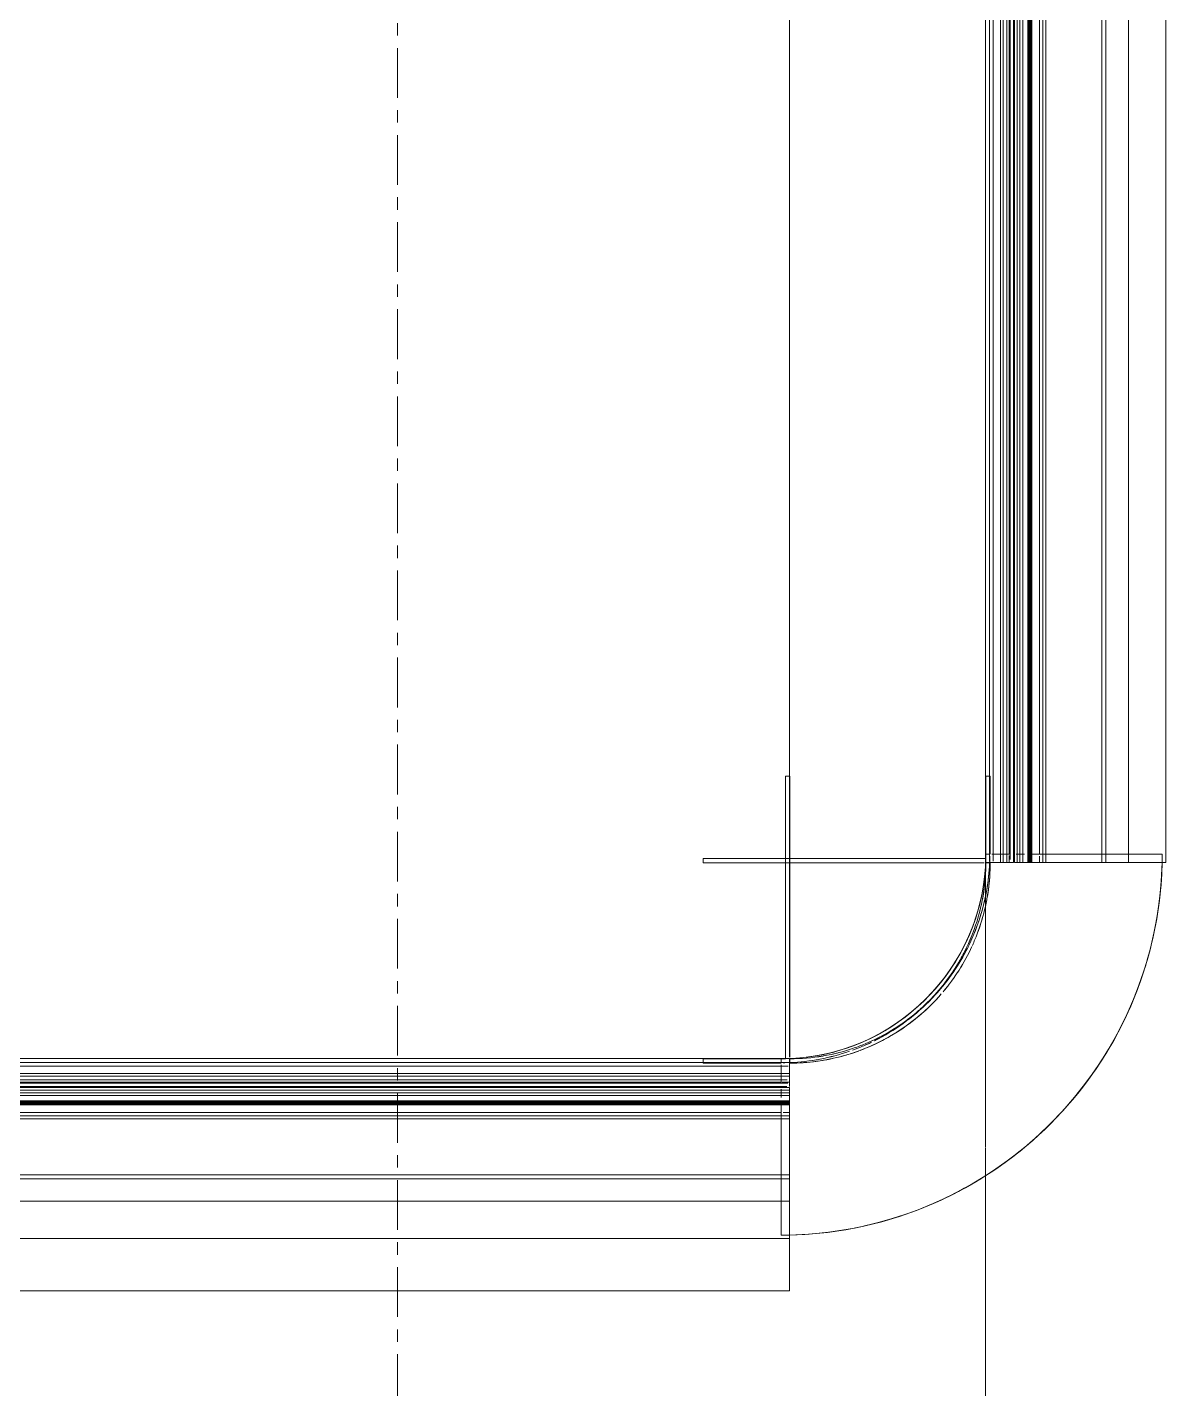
# Model space of a CAD drawing. Header units: millimetres. Extents: x -21807 to 26525, y -2564 to 60640.
# Drawn here: x -4593.1 to -4302.6, y 55861.9 to 56209.4 of the extents above; entities that cross this region are included whole.
import ezdxf

# ---------------------------------------------------------------- set-up
doc = ezdxf.new("R2010")
doc.units = ezdxf.units.MM
doc.linetypes.add('Grid Line', pattern=[22.225, 12.7, -3.175, 3.175, -3.175])
for name, color, linetype, lineweight in [('A-GENM', 7, 'Continuous', 5), ('A-WALL', 7, 'Continuous', 9), ('S-GRID', 7, 'Continuous', 9)]:
    doc.layers.add(name, color=color, linetype=linetype, lineweight=lineweight)

# ---------------------------------------------------------------- blocks, each defined once
blk = doc.blocks.new('AK-SGS-M3-A_rvt-1-MẶT BẰNG PHÂN VÙNG ÁP SUẤT')
at = {"layer": 'A-WALL', "color": 254, "lineweight": 13, "true_color": 0xe6e6e6}
for p, q in [((-4348.59, 55997.85), (-4348.59, 57319.84)), ((-4398.59, 55944.55), (-4398.59, 55941.59)), ((-4398.59, 55930.86), (-4398.59, 55924.54)), ((-4398.59, 55922.93), (-4398.59, 55902.33))]:
    blk.add_line(p, q, dxfattribs=at)
at = {"layer": 'A-WALL', "color": 7, "lineweight": 13, "true_color": 0xf2f2f2}
for p, q in [((-4348.59, 55997.85), (-4348.59, 57319.84)), ((-4398.59, 55915.55), (-4398.59, 55913.9)), ((-4398.59, 55911.9), (-4398.59, 55902.33))]:
    blk.add_line(p, q, dxfattribs=at)
at = {"layer": 'A-WALL', "color": 254, "lineweight": 13, "true_color": 0xcccccc}
for p, q in [((-4398.59, 57229), (-4398.59, 55946.57)), ((-4348.59, 55836.94), (-4348.59, 55917.15)), ((-4398.59, 55900.25), (-4398.59, 55886.94)), ((-4398.59, 55886.94), (-4833.59, 55886.94))]:
    blk.add_line(p, q, dxfattribs=at)
at = {"layer": 'A-WALL', "color": 254, "lineweight": 13, "true_color": 0xe0e0e0}
for p, q in [((-4398.59, 57229), (-4398.59, 56018.25)), ((-4348.59, 55836.94), (-4348.59, 55917.15)), ((-4398.59, 55900.25), (-4398.59, 55886.94)), ((-4398.59, 55886.94), (-4833.59, 55886.94))]:
    blk.add_line(p, q, dxfattribs=at)
at = {"layer": 'A-WALL', "color": 254, "lineweight": 13, "true_color": 0xe8e8e8}
for p, q in [((-4398.59, 56018.25), (-4398.59, 55997.25)), ((-4398.59, 55996.15), (-4398.59, 55946.57))]:
    blk.add_line(p, q, dxfattribs=at)
at = {"layer": 'A-WALL', "color": 7, "lineweight": 13, "true_color": 0xececec}
for p, q in [((-4348.59, 55996.25), (-4348.59, 55997.85)), ((-4398.59, 55938.16), (-4398.59, 55935.99)), ((-4398.59, 55932.62), (-4398.59, 55930.86))]:
    blk.add_line(p, q, dxfattribs=at)
at = {"layer": 'A-WALL', "color": 254, "lineweight": 13, "true_color": 0xdcdcdc}
for p, q in [((-4348.59, 55923.5), (-4348.59, 55996.25)), ((-4348.59, 55917.15), (-4348.59, 55923.36))]:
    blk.add_line(p, q, dxfattribs=at)
at = {"layer": 'A-WALL', "color": 7, "lineweight": 13, "true_color": 0xf0f0f0}
for p, q in [((-4348.59, 55993.6), (-4348.59, 55995.45)), ((-4348.59, 55990.72), (-4348.59, 55992.82))]:
    blk.add_line(p, q, dxfattribs=at)
at = {"layer": 'A-WALL', "color": 7, "lineweight": 13, "true_color": 0xededed}
for p, q in [((-4348.59, 55985.91), (-4348.59, 55990.12)), ((-4348.59, 55983.33), (-4348.59, 55984.95)), ((-4348.59, 55980.43), (-4348.59, 55982.29)), ((-4348.59, 55977.16), (-4348.59, 55980.25)), ((-4348.59, 55967.03), (-4348.59, 55976.95)), ((-4348.59, 55963.25), (-4348.59, 55965.81)), ((-4348.59, 55952.06), (-4348.59, 55963.04)), ((-4348.59, 55935.5), (-4348.59, 55950.88)), ((-4348.59, 55923.5), (-4348.59, 55934.8)), ((-4348.59, 55919.07), (-4348.59, 55923.36)), ((-4348.59, 55917.15), (-4348.59, 55918.99))]:
    blk.add_line(p, q, dxfattribs=at)
at = {"layer": 'A-WALL', "color": 7, "lineweight": 13, "true_color": 0xf6f6f6}
for p, q in [((-4398.59, 55930.86), (-4398.59, 55924.54)), ((-4398.59, 55922.5), (-4398.59, 55916.55))]:
    blk.add_line(p, q, dxfattribs=at)
blk = doc.blocks.new('AK_BoGocTrong - Thanh nhôm C có chân-1906073-MẶT BẰNG PHÂN VÙNG ÁP SUẤT')
at = {"layer": 'A-GENM', "color": 254, "true_color": 0xdcdcdc}
blk.add_line((0, -1325.19), (0, 0), dxfattribs=at)
at = {"layer": 'A-GENM', "color": 7, "true_color": 0xf0f0f0}
for p, q in [((9.54, 0), (2.08, 0)), ((11.71, 0), (9.54, 0)), ((16.21, 0), (13.7, 0)), ((22.64, 0), (16.38, 0)), ((28.31, 0), (24.41, 0)), ((30.79, 0), (28.31, 0)), ((43.62, 0), (41.34, 0)), ((34.5, -2.1), (34.5, -1323.09)), ((45, -2.1), (45, -0.26)), ((45, -2.1), (45, -22)), ((45, -2.1), (45, -22)), ((46, -1.6), (46, -1323.59)), ((46, -1.6), (46, -1323.59))]:
    blk.add_line(p, q, dxfattribs=at)
at = {"layer": 'A-GENM', "color": 7, "true_color": 0xececec}
for p, q in [((2.1, 0), (11.65, 0)), ((13.69, 0), (22.5, 0)), ((24.39, 0), (30.72, 0)), ((36.04, 0), (38.06, 0)), ((9.54, -2.1), (9.54, -1323.09)), ((30.61, -2.1), (30.61, -1323.09)), ((31.35, -2.1), (31.35, -1323.09)), ((35.15, -2.1), (35.15, -1323.09)), ((38.61, -1323.09), (38.61, -2.1)), ((45, -22), (45, -2.1)), ((45, -22), (45, -1303.19)), ((45, -22), (45, -1303.19))]:
    blk.add_line(p, q, dxfattribs=at)
at = {"layer": 'A-GENM', "color": 7, "true_color": 0xf2f2f2}
for p, q in [((9.54, 0), (9.54, -2.1)), ((30.61, 0), (30.98, 0)), ((30.61, 0), (30.61, -2.1)), ((30.98, 0), (31.35, 0)), ((31.35, 0), (31.35, -2.1)), ((34.83, 0), (35.15, 0)), ((35.15, 0), (35.15, -2.1)), ((35.74, 0), (37.91, 0)), ((38.14, 0), (35.74, 0)), ((38.61, -2.1), (38.61, 0)), ((45, 0), (46, 0)), ((34.17, -1323.09), (34.17, -2.1)), ((37.91, -2.1), (37.91, -1127.86)), ((45, -0.26), (45, -2.1)), ((45, -0.26), (45, -2.1))]:
    blk.add_line(p, q, dxfattribs=at)
at = {"layer": 'A-GENM', "color": 7, "true_color": 0xf4f4f4}
for p, q in [((34.85, 0), (34.17, 0)), ((34.17, -2.1), (34.17, 0)), ((34.85, 0), (34.85, -2.1)), ((37.91, 0), (37.91, -2.1)), ((46, 0), (44.82, 0))]:
    blk.add_line(p, q, dxfattribs=at)
at = {"layer": 'A-GENM', "color": 7, "true_color": 0xf3f3f3}
for p, q in [((34.5, 0), (34.83, 0)), ((34.5, 0), (34.5, -2.1)), ((37.91, 0), (35.74, 0)), ((38.61, 0), (37.91, 0)), ((45, 0), (46, 0)), ((46, 0), (45, 0)), ((34.85, -2.1), (34.85, -1323.09))]:
    blk.add_line(p, q, dxfattribs=at)
at = {"layer": 'A-GENM', "color": 254, "true_color": 0xe6e6e6}
for p, q in [((41.7, 0), (43.47, 0)), ((45, -1303.19), (45, -22))]:
    blk.add_line(p, q, dxfattribs=at)
at = {"layer": 'A-GENM', "color": 7, "true_color": 0xededed}
blk.add_line((46, -1.6), (46, -1323.59), dxfattribs=at)
blk = doc.blocks.new('AK_BoGocTrongTran - Thanh nhôm C có chân-1906076-MẶT BẰNG PHÂN VÙNG ÁP SUẤT')
at = {"layer": 'A-GENM', "color": 254, "true_color": 0xcccccc}
for p, q in [((0, 0), (9.54, 0)), ((0, 0), (0, -1325.19)), ((30.6, 0), (9.54, 0)), ((9.54, -1325.19), (9.54, 0)), ((30.61, 0), (34.17, 0)), ((30.61, -1325.19), (30.61, 0)), ((34.17, 0), (34.85, 0)), ((34.17, 0), (34.17, -1325.19)), ((34.85, 0), (37.91, 0)), ((34.85, -1325.19), (34.85, 0)), ((37.91, 0), (38.61, 0)), ((37.91, -1325.19), (37.91, 0)), ((38.61, 0), (38.61, -1325.19)), ((44.55, 0), (38.86, 0)), ((46, -1325.19), (46, 0)), ((46, -1325.19), (46, 0)), ((46, -1325.19), (46, 0))]:
    blk.add_line(p, q, dxfattribs=at)
at = {"layer": 'A-GENM', "color": 254, "true_color": 0xdcdcdc}
for p, q in [((0, 0), (29.85, 0)), ((30.61, 0), (31.35, 0)), ((34.31, 0), (30.79, 0)), ((34.17, 0), (31.35, 0)), ((31.35, -1325.19), (31.35, 0)), ((34.5, -1325.19), (34.5, 0)), ((34.83, 0), (35.15, 0)), ((37.91, 0), (35.15, 0)), ((35.15, -1325.19), (35.15, 0)), ((38.14, 0), (35.74, 0)), ((46, 0), (44.82, 0)), ((45, -1323.09), (45, -2.1)), ((45, -1323.09), (45, -2.1))]:
    blk.add_line(p, q, dxfattribs=at)
at = {"layer": 'A-GENM', "color": 254, "true_color": 0xe6e6e6}
for p, q in [((34.5, 0), (34.83, 0)), ((41.7, 0), (43.47, 0)), ((46, 0), (45, 0)), ((45, 0), (46, 0)), ((45, -2.1), (45, -0.26)), ((45, -2.1), (45, -0.26)), ((45, -2.1), (45, -1323.09)), ((46, -1323.72), (46, -1.46))]:
    blk.add_line(p, q, dxfattribs=at)
at = {"layer": 'A-GENM', "color": 7, "true_color": 0xececec}
for p, q in [((36.04, 0), (38.06, 0)), ((46, 0), (45, 0)), ((46, -1.46), (46, 0)), ((45, -0.26), (45, -2.1))]:
    blk.add_line(p, q, dxfattribs=at)
blk = doc.blocks.new('AK_ThanhNoiGocVuong - Thanh nhôm trục góc ngoài-V72-MẶT BẰNG PHÂN VÙNG ÁP SUẤT')
at = {"layer": 'A-GENM', "color": 254, "true_color": 0xcccccc}
for p, q in [((-1.1, 22.1), (-1.1, -49.78)), ((0, 22.1), (-1.1, 22.1)), ((0, -49.56), (0, 22.1)), ((49.78, 1.1), (-22.1, 1.1)), ((-22.1, 1.1), (-22.1, 0)), ((-22.1, 0), (49.56, 0))]:
    blk.add_line(p, q, dxfattribs=at)
at = {"layer": 'A-GENM', "color": 254, "true_color": 0xeaeaea}
for p, q in [((-1.1, 1.1), (-1.1, 22.1)), ((-1.1, 22.1), (0, 22.1)), ((-22.1, 0), (-22.1, 1.1)), ((-22.1, 1.1), (-2.22, 1.1)), ((-2.22, 0), (-22.1, 0)), ((-1.1, -49.78), (-1.1, 0))]:
    blk.add_line(p, q, dxfattribs=at)
at = {"layer": 'A-GENM', "color": 7, "true_color": 0xf1f1f1}
for p, q in [((0, 22.1), (0, 1.1)), ((0, 1.1), (49.78, 1.1)), ((49.56, 0), (0, 0)), ((0, 0), (0, -49.56))]:
    blk.add_line(p, q, dxfattribs=at)
at = {"layer": 'A-GENM', "color": 254, "true_color": 0xe6e6e6}
for p, q in [((51.1, 22.1), (50, 22.1)), ((50, 22.1), (50, 2.2)), ((51.1, 2.2), (51.1, 22.1)), ((-2.22, -50), (-22.1, -50)), ((-22.1, -50), (-22.1, -51.1)), ((-22.1, -51.1), (-2.22, -51.1))]:
    blk.add_line(p, q, dxfattribs=at)
at = {"layer": 'A-GENM', "color": 7, "true_color": 0xf7f7f7}
for p, q in [((50, 2.2), (50, 22.1)), ((50, 22.1), (51.1, 22.1)), ((50, 0), (51.1, 0)), ((-22.1, -51.1), (-22.1, -50)), ((-22.1, -50), (-2.22, -50))]:
    blk.add_line(p, q, dxfattribs=at)
at = {"layer": 'A-GENM', "color": 7, "true_color": 0xf9f9f9}
for p, q in [((51.1, 22.1), (51.1, 2.2)), ((-2.22, -51.1), (-22.1, -51.1))]:
    blk.add_line(p, q, dxfattribs=at)
at = {"layer": 'A-GENM', "color": 254, "true_color": 0xdcdcdc}
for p, q in [((51.1, 0), (50, 0)), ((0, -50), (0, -51.1))]:
    blk.add_line(p, q, dxfattribs=at)
at = {"layer": 'A-GENM', "color": 7, "true_color": 0xececec}
blk.add_line((-1.1, -50), (-2.22, -50), dxfattribs=at)
at = {"layer": 'A-GENM', "color": 7, "true_color": 0xf8f8f8}
for p, q in [((-2.22, -50), (-1.1, -50)), ((0, -51.1), (0, -50))]:
    blk.add_line(p, q, dxfattribs=at)
at = {"layer": 'A-GENM', "color": 254, "true_color": 0xdcdcdc}
for radius, start, end in [(50, 348.4507, 0), (50, 337.5, 347.9641), (51.1, 337.5, 344.5167), (50, 312.6965, 337.2732), (51.1, 319.8885, 335.3566), (51.1, 285.5016, 318.2996), (50, 295.0724, 311.1982), (50, 270, 289.4958)]:
    blk.add_arc((0, 0), radius, start, end, dxfattribs=at)
at = {"layer": 'A-GENM', "color": 254, "true_color": 0xe6e6e6}
for start, end in [(344.5167, 0), (270, 285.5016)]:
    blk.add_arc((0, 0), 51.1, start, end, dxfattribs=at)
at = {"layer": 'A-GENM', "color": 7, "true_color": 0xf0f0f0}
blk.add_arc((0, 0), 51.1, 349.6622, 0, dxfattribs=at)
at = {"layer": 'A-GENM', "color": 7, "true_color": 0xf6f6f6}
for radius, start, end in [(50, 350.3081, 359.1196), (50, 345.2897, 350.2919), (51.1, 335.6757, 337.5), (50, 330, 334.0542), (50, 325.6797, 328.617), (50, 317.6008, 325.1927), (50, 310.078, 312.5944), (50, 297.9653, 304.7793), (50, 305.6903, 308.3638), (50, 279.7081, 284.5061), (51.1, 292.8161, 294.7933), (50, 270, 279.6919)]:
    blk.add_arc((0, 0), radius, start, end, dxfattribs=at)
at = {"layer": 'A-GENM', "color": 7, "true_color": 0xf4f4f4}
for radius, start, end in [(51.1, 345.0845, 348.3914), (51.1, 339.9713, 344.4638), (50, 335.0287, 338.2517), (51.1, 324.0319, 329.8124), (51.1, 320.6167, 323.4281), (51.1, 302.3979, 319.103), (51.1, 294.9713, 300), (51.1, 290.5828, 292.5), (51.1, 270.0243, 284.9425), (51.1, 285, 286.7359)]:
    blk.add_arc((0, 0), radius, start, end, dxfattribs=at)
at = {"layer": 'A-GENM', "color": 7, "true_color": 0xf1f1f1}
for radius, start, end in [(51.1, 287.7119, 290.0287), (50, 291.1317, 294.9713)]:
    blk.add_arc((0, 0), radius, start, end, dxfattribs=at)
at = {"layer": 'A-GENM', "color": 254, "true_color": 0xcccccc}
blk.add_arc((0, 0), 50, 289.4958, 291.3819, dxfattribs=at)
blk = doc.blocks.new('AK_BoGocTrongTran - Thanh nhôm C có chân-V73-MẶT BẰNG PHÂN VÙNG ÁP SUẤT')
at = {"layer": 'A-GENM', "color": 254, "true_color": 0xcccccc}
for p, q in [((0, 0), (9.54, 0)), ((0, 0), (0, -460)), ((9.54, -460), (9.54, 0)), ((30.61, -460), (30.61, -46.1)), ((34.17, -46.1), (34.17, -460)), ((34.85, -460), (34.85, -46.1)), ((37.91, -460), (37.91, -46.1)), ((38.61, -46.1), (38.61, -460)), ((46, -460), (46, -46.1)), ((46, -460), (46, -46.1)), ((46, -460), (46, -46.1)), ((9.54, -460), (0, -460)), ((9.54, -460), (30.6, -460)), ((34.17, -460), (30.61, -460)), ((34.85, -460), (34.17, -460)), ((37.91, -460), (34.85, -460)), ((38.61, -460), (37.91, -460)), ((38.86, -460), (44.79, -460))]:
    blk.add_line(p, q, dxfattribs=at)
at = {"layer": 'A-GENM', "color": 254, "true_color": 0xe6e6e6}
for p, q in [((0, 0), (11.65, 0)), ((11.65, 0), (22.5, 0)), ((22.5, 0), (29.85, 0)), ((30.61, 0), (30.98, 0)), ((34.31, 0), (30.79, 0)), ((30.98, 0), (31.35, 0)), ((34.17, 0), (31.35, 0)), ((31.35, -46.1), (31.35, 0)), ((34.5, -46.1), (34.5, 0)), ((34.83, 0), (35.15, 0)), ((37.91, 0), (35.15, 0)), ((35.15, -46.1), (35.15, 0)), ((38.14, 0), (35.74, 0)), ((38.97, 0), (43.47, 0)), ((43.47, 0), (44.98, 0)), ((46, 0), (45, 0)), ((45, -46.1), (45, 0)), ((45, 0), (46, 0)), ((45, -46.1), (45, 0)), ((45, -46.1), (45, -457.88)), ((46, -457.88), (46, -46.1)), ((45, -459.74), (45, -457.9)), ((45, -459.74), (45, -457.9)), ((34.83, -460), (34.5, -460)), ((43.47, -460), (41.7, -460)), ((45, -460), (46, -460)), ((46, -460), (45, -460))]:
    blk.add_line(p, q, dxfattribs=at)
at = {"layer": 'A-GENM', "color": 254, "true_color": 0xdcdcdc}
for p, q in [((19.42, 0), (9.54, 0)), ((30.6, 0), (19.42, 0)), ((30.61, 0), (34.17, 0)), ((30.61, -46.1), (30.61, 0)), ((34.17, 0), (34.85, 0)), ((34.17, 0), (34.17, -46.1)), ((34.85, 0), (37.91, 0)), ((34.85, -46.1), (34.85, 0)), ((37.91, 0), (38.61, 0)), ((37.91, -46.1), (37.91, 0)), ((38.61, 0), (38.61, -46.1)), ((41.34, 0), (38.86, 0)), ((44.82, 0), (41.34, 0)), ((46, 0), (44.82, 0)), ((46, -46.1), (46, 0)), ((46, -46.1), (46, 0)), ((46, -46.1), (46, 0)), ((31.35, -460), (31.35, -46.1)), ((34.5, -460), (34.5, -46.1)), ((35.15, -460), (35.15, -46.1)), ((45, -457.88), (45, -46.1)), ((45, -457.88), (45, -46.1)), ((22.5, -460), (0, -460)), ((29.85, -460), (22.5, -460)), ((31.35, -460), (30.61, -460)), ((30.79, -460), (34.31, -460)), ((31.35, -460), (34.17, -460)), ((35.15, -460), (34.83, -460)), ((35.15, -460), (37.91, -460)), ((35.74, -460), (38.14, -460)), ((44.82, -460), (46, -460))]:
    blk.add_line(p, q, dxfattribs=at)
at = {"layer": 'A-GENM', "color": 7, "true_color": 0xececec}
for p, q in [((31.82, 0), (34.43, 0)), ((34.5, 0), (34.83, 0)), ((36.04, 0), (38.06, 0)), ((46, 0), (45, 0)), ((45, 0), (45, -46.1)), ((46, -46.1), (46, 0)), ((45, -457.9), (45, -459.74)), ((46, -460), (46, -458.4)), ((38.06, -460), (36.04, -460)), ((45, -460), (46, -460))]:
    blk.add_line(p, q, dxfattribs=at)
blk = doc.blocks.new('AK_BoGocTrong - Thanh nhôm C có chân-V74-MẶT BẰNG PHÂN VÙNG ÁP SUẤT')
at = {"layer": 'A-GENM', "color": 7, "true_color": 0xf0f0f0}
for p, q in [((0, 0), (30.72, 0)), ((38.97, 0), (44.98, 0)), ((45, 0), (46, 0)), ((45, -25), (45, 0)), ((46, 0), (46, -25)), ((0, -5.55), (0, -2.26)), ((0, -10.89), (0, -5.6)), ((0, -18.02), (0, -10.98)), ((0, -24.5), (0, -18.11)), ((45, -25), (45, -34.41)), ((45, -25), (45, -34.41)), ((46, -25), (46, -36.56)), ((46, -25), (46, -36.56)), ((45, -42.37), (45, -34.41)), ((46, -36.56), (46, -46.1)), ((45, -42.37), (45, -46.1)), ((45, -42.37), (45, -46.1)), ((34.5, -46.1), (34.5, -457.88)), ((45, -438), (45, -457.88)), ((45, -438), (45, -457.88)), ((45, -459.74), (45, -457.9)), ((11.65, -460), (2.1, -460)), ((22.27, -460), (13.73, -460)), ((23.32, -460), (22.5, -460)), ((30.72, -460), (24.43, -460))]:
    blk.add_line(p, q, dxfattribs=at)
at = {"layer": 'A-GENM', "color": 7, "true_color": 0xf2f2f2}
for p, q in [((9.54, 0), (0, 0)), ((16.21, 0), (9.54, 0)), ((22.64, 0), (16.38, 0)), ((30.79, 0), (23.41, 0)), ((31.82, 0), (34.43, 0)), ((36.04, 0), (38.06, 0)), ((44.82, 0), (39.22, 0)), ((45, 0), (46, 0)), ((45, 0), (45, -25)), ((46, 0), (45, 0)), ((45, 0), (45, -25)), ((46, 0), (46, -25)), ((46, 0), (46, -25)), ((9.54, -25), (9.54, -39.33)), ((30.61, -27.58), (30.61, -36.5)), ((31.35, -26.98), (31.35, -46.1)), ((35.15, -25), (35.15, -45.8)), ((38.61, -46.1), (38.61, -25)), ((45, -34.41), (45, -42.37)), ((45, -34.41), (45, -42.37)), ((30.61, -37.22), (30.61, -46.1)), ((46, -36.56), (46, -46.1)), ((46, -36.56), (46, -46.1)), ((9.54, -39.82), (9.54, -42.74)), ((9.54, -43.02), (9.54, -44.86)), ((34.17, -457.88), (34.17, -46.1)), ((37.91, -46.1), (37.91, -457.88)), ((9.54, -457.9), (9.54, -460)), ((30.61, -457.9), (30.61, -460)), ((31.35, -457.9), (31.35, -460)), ((35.15, -457.9), (35.15, -460)), ((38.61, -460), (38.61, -457.9)), ((45, -457.9), (45, -459.74)), ((45, -457.9), (45, -459.74)), ((2.08, -460), (9.54, -460)), ((9.54, -460), (11.71, -460)), ((13.74, -460), (16.21, -460)), ((16.38, -460), (22.38, -460)), ((24.45, -460), (30.79, -460)), ((38.06, -460), (36.04, -460)), ((41.34, -460), (43.63, -460))]:
    blk.add_line(p, q, dxfattribs=at)
at = {"layer": 'A-GENM', "color": 7, "true_color": 0xf3f3f3}
for p, q in [((9.54, 0), (9.54, -2.07)), ((30.61, 0), (31.35, 0)), ((31.82, 0), (34.17, 0)), ((34.31, 0), (32.03, 0)), ((34.83, 0), (35.15, 0)), ((35.74, 0), (37.91, 0)), ((38.14, 0), (35.74, 0)), ((9.54, -3.39), (9.54, -4.72)), ((30.61, -1.18), (30.61, -12.64)), ((31.35, -1.12), (31.35, -13.21)), ((35.15, -0.83), (35.15, -16.16)), ((38.61, -20.7), (38.61, -0.56)), ((9.54, -5.09), (9.54, -14.56)), ((9.54, -15.61), (9.54, -23.67)), ((30.61, -14.24), (30.61, -23.36)), ((31.35, -14.98), (31.35, -23.34)), ((35.15, -20.8), (35.15, -25)), ((30.61, -23.45), (30.61, -25)), ((38.61, -25), (38.61, -23.35)), ((34.5, -25), (34.5, -26.94)), ((34.5, -28.03), (34.5, -44.3)), ((34.85, -46.1), (34.85, -457.88)), ((34.5, -457.9), (34.5, -460)), ((30.98, -460), (30.61, -460)), ((31.35, -460), (30.98, -460)), ((35.15, -460), (34.83, -460)), ((37.91, -460), (35.74, -460)), ((35.74, -460), (38.14, -460)), ((46, -460), (45, -460))]:
    blk.add_line(p, q, dxfattribs=at)
at = {"layer": 'A-GENM', "color": 7, "true_color": 0xf4f4f4}
for p, q in [((34.17, 0), (31.82, 0)), ((34.85, 0), (34.17, 0)), ((34.5, 0), (34.83, 0)), ((37.91, 0), (35.74, 0)), ((38.61, 0), (37.91, 0)), ((46, 0), (44.82, 0)), ((34.17, -15.4), (34.17, -0.9)), ((34.5, -0.88), (34.5, -15.65)), ((34.85, -0.85), (34.85, -15.93)), ((37.91, -0.62), (37.91, -19.18)), ((34.17, -17.47), (34.17, -15.4)), ((34.5, -15.65), (34.5, -17.9)), ((34.85, -15.93), (34.85, -18.36)), ((35.15, -16.16), (35.15, -18.75)), ((34.17, -25), (34.17, -19.41)), ((34.5, -19.77), (34.5, -25)), ((34.85, -20.1), (34.85, -25)), ((37.91, -19.18), (37.91, -21.54)), ((38.61, -22.24), (38.61, -20.7)), ((37.91, -23.09), (37.91, -25)), ((34.17, -26.94), (34.17, -25)), ((34.17, -46.1), (34.17, -27.74)), ((34.85, -25), (34.85, -45.66)), ((37.91, -25), (37.91, -26.94)), ((37.91, -27.35), (37.91, -46.1)), ((34.17, -460), (34.17, -457.9)), ((34.85, -457.9), (34.85, -460)), ((37.91, -457.9), (37.91, -460)), ((34.17, -460), (34.85, -460)), ((34.83, -460), (34.5, -460)), ((35.74, -460), (37.91, -460)), ((37.91, -460), (38.61, -460)), ((44.82, -460), (46, -460)), ((46, -460), (45, -460)), ((45, -460), (46, -460))]:
    blk.add_line(p, q, dxfattribs=at)
at = {"layer": 'A-GENM', "color": 7, "true_color": 0xececec}
for p, q in [((0, -26.54), (0, -25)), ((0, -45.8), (0, -26.94)), ((45, -34.41), (45, -25)), ((46, -25), (46, -36.56)), ((45, -46.1), (45, -42.37)), ((9.54, -46.1), (9.54, -457.9)), ((30.61, -46.1), (30.61, -457.88)), ((31.35, -46.1), (31.35, -457.88)), ((35.15, -46.1), (35.15, -457.88)), ((38.61, -457.88), (38.61, -46.1)), ((45, -46.1), (45, -438)), ((45, -46.1), (45, -438)), ((46, -46.1), (46, -457.88)), ((46, -46.1), (46, -457.88)), ((45, -457.88), (45, -438))]:
    blk.add_line(p, q, dxfattribs=at)
at = {"layer": 'A-GENM', "color": 254, "true_color": 0xdcdcdc}
blk.add_line((0, -460), (0, -46.1), dxfattribs=at)
at = {"layer": 'A-GENM', "color": 254, "true_color": 0xe6e6e6}
for p, q in [((45, -438), (45, -46.1)), ((46, -46.1), (46, -457.88))]:
    blk.add_line(p, q, dxfattribs=at)
at = {"layer": 'A-GENM', "color": 7, "true_color": 0xededed}
blk.add_line((43.47, -460), (41.7, -460), dxfattribs=at)
blk = doc.blocks.new('AK_NepV - AK_NepV-1906075-MẶT BẰNG PHÂN VÙNG ÁP SUẤT')
at = {"layer": 'A-GENM', "color": 7, "true_color": 0xf0f0f0}
for p, q in [((-29.7, 1325.19), (-28.7, 1325.19)), ((-29.7, 1325.19), (-29.7, 1323.09)), ((-28.7, 1325.19), (-22.5, 1325.19)), ((-28.7, 1325.19), (-28.7, 1323.09)), ((-20.75, 1325.19), (-14.39, 1325.19)), ((-6.15, 1325.19), (-5.29, 1325.19)), ((-6.15, 1325.16), (-6.15, 1323.09)), ((-5.29, 1325.19), (-4.47, 1325.19)), ((-5.29, 1324.41), (-5.29, 1323.09)), ((-4.47, 1325.19), (-4.47, 1323.09)), ((-2.83, 1325.19), (-2.83, 1323.09)), ((-1, 1324.85), (-1, 1323.09)), ((-7.78, 1323.09), (-7.78, 2.1)), ((-5.04, 1323.09), (-5.04, 2.1)), ((-3.54, 1323.09), (-3.54, 2.1)), ((-1, 1323.09), (-1, 2.1))]:
    blk.add_line(p, q, dxfattribs=at)
at = {"layer": 'A-GENM', "color": 7, "true_color": 0xf4f4f4}
for p, q in [((-22.5, 1325.19), (-28.7, 1325.19)), ((-14.39, 1325.19), (-20.75, 1325.19)), ((-13.62, 1325.19), (-13.62, 1323.09)), ((-10.39, 1325.19), (-10.39, 1323.09)), ((-4.47, 1325.19), (-5.04, 1325.19)), ((-5.04, 1325.19), (-5.04, 1323.39)), ((-3.54, 1325.19), (-3.54, 1323.09)), ((-1, 1324.85), (-1, 1323.09)), ((0, 1324.93), (0, 1323.59))]:
    blk.add_line(p, q, dxfattribs=at)
at = {"layer": 'A-GENM', "color": 7, "true_color": 0xf6f6f6}
for p, q in [((-12.8, 1325.19), (-13.62, 1325.19)), ((-12.8, 1325.19), (-12.8, 1323.58)), ((-10.69, 1325.19), (-10.69, 1323.09)), ((-10.31, 1325.19), (-10.31, 1323.09)), ((-9.9, 1325.19), (-9.9, 1323.09)), ((-8.49, 1325.19), (-8.49, 1323.09)), ((-12.8, 1323.09), (-12.8, 2.1)), ((-10.69, 1323.09), (-10.69, 2.1)), ((-10.31, 1323.09), (-10.31, 2.1)), ((-9.9, 1323.09), (-9.9, 2.1)), ((-8.49, 1323.09), (-8.49, 2.1))]:
    blk.add_line(p, q, dxfattribs=at)
at = {"layer": 'A-GENM', "color": 7, "true_color": 0xf3f3f3}
for p, q in [((-9.26, 1325.19), (-7.78, 1325.19)), ((-7.78, 1325.19), (-7.78, 1323.09)), ((-10.39, 1323.09), (-10.39, 202.78)), ((0, 1323.09), (0, 1303.19))]:
    blk.add_line(p, q, dxfattribs=at)
at = {"layer": 'A-GENM', "color": 7, "true_color": 0xf2f2f2}
for p, q in [((-1, 1325.19), (0, 1325.19)), ((-13.62, 1323.09), (-13.62, 2.1)), ((0, 1303.19), (0, 22))]:
    blk.add_line(p, q, dxfattribs=at)
at = {"layer": 'A-GENM', "color": 7, "true_color": 0xf7f7f7}
for p, q in [((0, 1323.59), (0, 1324.93)), ((0, 1303.19), (0, 1323.09)), ((0, 22), (0, 1303.19))]:
    blk.add_line(p, q, dxfattribs=at)
at = {"layer": 'A-GENM', "color": 254, "true_color": 0xe6e6e6}
for p, q in [((-29.7, 1323.09), (-29.7, 2.1)), ((-28.7, 1323.09), (-28.7, 2.1)), ((-6.15, 1323.09), (-6.15, 2.1)), ((-5.29, 1323.09), (-5.29, 2.1)), ((-4.47, 1323.09), (-4.47, 192.13)), ((-2.83, 1323.09), (-2.83, 2.1)), ((-1, 1323.09), (-1, 2.1))]:
    blk.add_line(p, q, dxfattribs=at)
blk = doc.blocks.new('AK_MiengBoGocNgoai - Miếng bo góc ngoài-V80-MẶT BẰNG PHÂN VÙNG ÁP SUẤT')
at = {"layer": 'A-GENM', "color": 7, "true_color": 0xf2f2f2}
for p, q in [((0, 52.2), (1, 52.2)), ((9.85, 52.2), (7.75, 52.2)), ((13.18, 52.2), (11.54, 52.2)), ((-52.2, -1), (-52.2, 0)), ((-52.2, -7.75), (-52.2, -9.86)), ((-52.2, -11.54), (-52.2, -13.18)), ((-52.2, -22.5), (-52.2, -22.64))]:
    blk.add_line(p, q, dxfattribs=at)
at = {"layer": 'A-GENM', "color": 7, "true_color": 0xf0f0f0}
for p, q in [((4.24, 52.2), (2.26, 52.2)), ((6.03, 52.2), (4.25, 52.2)), ((17.35, 52.2), (15.12, 52.2)), ((22.5, 52.2), (17.36, 52.2)), ((26.32, 52.2), (24.36, 52.2)), ((33.35, 52.2), (26.34, 52.2)), ((36.3, 52.2), (34.65, 52.2)), ((45, 52.2), (36.32, 52.2)), ((-52.2, -2.26), (-52.2, -4.25)), ((-52.2, -4.28), (-52.2, -6.03)), ((-52.2, -15.12), (-52.2, -17.36)), ((-52.2, -17.4), (-52.2, -22.5)), ((-52.2, -23.4), (-52.2, -26.34)), ((-52.2, -26.38), (-52.2, -33.35)), ((-52.2, -34.65), (-52.2, -45))]:
    blk.add_line(p, q, dxfattribs=at)
at = {"layer": 'A-GENM', "color": 254, "true_color": 0xe6e6e6}
for p, q in [((2.5, 52.2), (4.21, 52.2)), ((4.21, 52.2), (5.81, 52.2)), ((15.17, 52.2), (17.36, 52.2)), ((17.37, 52.2), (22.45, 52.2)), ((23, 52.2), (26.33, 52.2)), ((26.35, 52.2), (33.34, 52.2)), ((33.61, 52.2), (36.3, 52.2)), ((36.32, 52.2), (45, 52.2)), ((-52.2, -4.21), (-52.2, -2.5)), ((-52.2, -5.81), (-52.2, -4.24)), ((-52.2, -17.37), (-52.2, -15.17)), ((-52.2, -22.45), (-52.2, -17.41)), ((-52.2, -26.35), (-52.2, -22.61)), ((-52.2, -33.34), (-52.2, -26.39)), ((-52.2, -45), (-52.2, -33.61))]:
    blk.add_line(p, q, dxfattribs=at)
at = {"layer": 'A-GENM', "color": 7, "true_color": 0xececec}
for p, q in [((7.83, 52.2), (9.85, 52.2)), ((11.48, 52.2), (13.07, 52.2)), ((13.89, 52.2), (15.17, 52.2)), ((-52.2, -9.86), (-52.2, -7.83)), ((-52.2, -13.07), (-52.2, -11.48)), ((-52.2, -15.17), (-52.2, -13.89))]:
    blk.add_line(p, q, dxfattribs=at)
at = {"layer": 'A-GENM', "color": 7, "true_color": 0xf0f0f0}
for start, end in [(358.7415, 0), (270, 271.2585)]:
    blk.add_arc((-52.2, 52.2), 97.2, start, end, dxfattribs=at)
at = {"layer": 'A-GENM', "color": 254, "true_color": 0xe6e6e6}
for radius, start, end in [(97.2, 358.7415, 0), (53.2, 353.8883, 357.5686), (97.2, 342, 358.7415), (97.2, 302.6568, 342), (97.2, 270, 271.2585)]:
    blk.add_arc((-52.2, 52.2), radius, start, end, dxfattribs=at)
at = {"layer": 'A-GENM', "color": 254, "true_color": 0xe8e8e8}
for radius, start, end in [(52.2, 315, 357.522), (52.2, 272.478, 313.6497), (97.2, 271.2585, 302.6568)]:
    blk.add_arc((-52.2, 52.2), radius, start, end, dxfattribs=at)
at = {"layer": 'A-GENM', "color": 254, "true_color": 0xdcdcdc}
for start, end in [(306, 358.7415), (302.6568, 306)]:
    blk.add_arc((-52.2, 52.2), 97.2, start, end, dxfattribs=at)
at = {"layer": 'A-GENM', "color": 7, "true_color": 0xededed}
for radius, start, end in [(53.2, 346.5192, 353.8883), (53.2, 337.5, 346.2566), (53.2, 315, 333.5809), (53.2, 296.5971, 315), (52.2, 313.6497, 315), (53.2, 293.8159, 295.5591), (53.2, 272.4314, 289.0548), (53.2, 289.9499, 292.5), (97.2, 271.2585, 302.6568)]:
    blk.add_arc((-52.2, 52.2), radius, start, end, dxfattribs=at)
blk = doc.blocks.new('AK_MiengBoGocNgoai - Miếng bo góc ngoài-V81-MẶT BẰNG PHÂN VÙNG ÁP SUẤT')
at = {"layer": 'A-GENM', "color": 254, "true_color": 0xdcdcdc}
for p, q in [((-52.2, 45), (-52.2, 26.38)), ((-52.2, 26.34), (-52.2, 17.4)), ((-52.2, 17.36), (-52.2, 15.12)), ((-52.2, 6.03), (-52.2, 4.28)), ((-52.2, 4.25), (-52.2, 1.53)), ((1.53, -52.2), (4.24, -52.2)), ((4.25, -52.2), (6.03, -52.2)), ((15.12, -52.2), (17.35, -52.2)), ((17.36, -52.2), (26.32, -52.2)), ((26.34, -52.2), (36.3, -52.2)), ((36.32, -52.2), (45, -52.2))]:
    blk.add_line(p, q, dxfattribs=at)
at = {"layer": 'A-GENM', "color": 254, "true_color": 0xe6e6e6}
for p, q in [((-52.2, 33.61), (-52.2, 45)), ((-52.2, 26.39), (-52.2, 33.34)), ((-52.2, 22.61), (-52.2, 26.35)), ((-52.2, 17.41), (-52.2, 22.45)), ((-52.2, 15.17), (-52.2, 17.37)), ((-52.2, 15.12), (-52.2, 11.54)), ((-52.2, 9.86), (-52.2, 7.75)), ((-52.2, 4.24), (-52.2, 5.81)), ((-52.2, 2.5), (-52.2, 4.21)), ((4.21, -52.2), (2.5, -52.2)), ((5.81, -52.2), (4.21, -52.2)), ((7.75, -52.2), (9.85, -52.2)), ((11.54, -52.2), (15.12, -52.2)), ((17.36, -52.2), (15.17, -52.2)), ((22.45, -52.2), (17.37, -52.2)), ((26.33, -52.2), (23, -52.2)), ((33.34, -52.2), (26.35, -52.2)), ((36.3, -52.2), (33.61, -52.2)), ((45, -52.2), (36.32, -52.2))]:
    blk.add_line(p, q, dxfattribs=at)
at = {"layer": 'A-GENM', "color": 7, "true_color": 0xececec}
for p, q in [((-52.2, 13.89), (-52.2, 15.17)), ((-52.2, 11.48), (-52.2, 13.07)), ((-52.2, 7.83), (-52.2, 9.86)), ((-52.2, 0), (-52.2, 1)), ((1, -52.2), (0, -52.2)), ((9.85, -52.2), (7.83, -52.2)), ((13.07, -52.2), (11.48, -52.2)), ((15.17, -52.2), (13.89, -52.2))]:
    blk.add_line(p, q, dxfattribs=at)
at = {"layer": 'A-GENM', "color": 254, "true_color": 0xcccccc, "flags": 128}
blk.add_lwpolyline([(0, -52.2), (-0.04, -50.11), (-0.17, -48.03), (-0.38, -45.95), (-0.67, -43.88), (-1.04, -41.83), (-1.5, -39.79), (-2.03, -37.77), (-2.65, -35.78), (-3.35, -33.81), (-4.12, -31.87), (-4.97, -29.97), (-5.9, -28.1), (-6.9, -26.26), (-7.97, -24.47), (-9.12, -22.73), (-10.33, -21.03), (-11.61, -19.38), (-12.96, -17.78), (-14.36, -16.24), (-15.83, -14.75), (-17.36, -13.33), (-18.94, -11.97), (-20.58, -10.67), (-22.26, -9.44), (-24, -8.28), (-25.78, -7.18), (-27.6, -6.16), (-29.46, -5.21), (-31.35, -4.34), (-33.28, -3.55), (-35.25, -2.83), (-37.23, -2.19), (-39.25, -1.63), (-41.28, -1.16), (-43.33, -0.76), (-45.39, -0.45), (-47.47, -0.22), (-49.55, -0.07), (-51.64, 0), (-52.2, 0)], dxfattribs=at)
at = {"layer": 'A-GENM', "color": 254, "true_color": 0xdcdcdc}
for radius, start, end in [(97.2, 88.7415, 90), (97.2, 18, 88.7415), (53.2, 70.9452, 87.6791), (53.2, 67.5, 70.0501), (53.2, 64.3197, 67.5), (53.2, 53.5399, 63.4029), (53.2, 45, 52.4044), (53.2, 22.5, 45), (97.2, 1.2585, 18), (53.2, 2.3209, 22.5), (97.2, 360, 1.2585)]:
    blk.add_arc((-52.2, -52.2), radius, start, end, dxfattribs=at)
at = {"layer": 'A-GENM', "color": 254, "true_color": 0xe6e6e6}
for start, end in [(88.7415, 90), (360, 1.2585)]:
    blk.add_arc((-52.2, -52.2), 97.2, start, end, dxfattribs=at)
at = {"layer": 'A-GENM', "color": 254, "true_color": 0xcccccc}
for radius, start, end in [(97.2, 1.2585, 88.7415), (52.2, 0.5663, 89.4337)]:
    blk.add_arc((-52.2, -52.2), radius, start, end, dxfattribs=at)
at = {"layer": 'A-GENM', "color": 7, "true_color": 0xececec}
for start, end in [(87.6791, 89.4444), (0.5556, 2.3209)]:
    blk.add_arc((-52.2, -52.2), 53.2, start, end, dxfattribs=at)
blk = doc.blocks.new('AK_NepV - AK_NepV-V85-MẶT BẰNG PHÂN VÙNG ÁP SUẤT')
at = {"layer": 'A-GENM', "color": 7, "true_color": 0xf2f2f2}
for p, q in [((-29.7, 460), (-28.7, 460)), ((-29.7, 460), (-29.7, 457.65)), ((-28.7, 460), (-22.5, 460)), ((-28.7, 460), (-28.7, 456.12)), ((-21.74, 460), (-14.39, 460)), ((-6.15, 460), (-5.29, 460)), ((-6.15, 459.45), (-6.15, 438.79)), ((-5.29, 460), (-4.47, 460)), ((-5.29, 459.52), (-5.29, 436.98)), ((-2.83, 460), (-1.53, 460)), ((-2.83, 458.84), (-2.83, 435)), ((-1, 460), (0, 460)), ((-1, 459.4), (-1, 435)), ((-4.47, 458.35), (-4.47, 435.19)), ((-29.7, 453.23), (-29.7, 449.08)), ((-28.7, 452.85), (-28.7, 449.27)), ((-29.7, 447.35), (-29.7, 436.21)), ((-28.7, 447.81), (-28.7, 436.1)), ((-6.15, 436.4), (-6.15, 435)), ((-5.29, 436.66), (-5.29, 435)), ((-2.83, 431.66), (-2.83, 428.43)), ((-1, 427.73), (-1, 421.36)), ((-13.62, 413.9), (-13.62, 2.12)), ((0, 413.9), (0, 22)), ((-28.7, 0), (-29.7, 0)), ((-22.75, 0), (-28.7, 0)), ((-14.39, 0), (-20.71, 0)), ((-5.29, 0), (-6.15, 0)), ((-4.47, 0), (-5.29, 0)), ((0, 0), (-1, 0))]:
    blk.add_line(p, q, dxfattribs=at)
at = {"layer": 'A-GENM', "color": 7, "true_color": 0xf6f6f6}
for p, q in [((-22.5, 460), (-28.7, 460)), ((-14.39, 460), (-21.74, 460)), ((-12.8, 460), (-13.62, 460)), ((-13.18, 460), (-10.83, 460)), ((-10.83, 460), (-12.8, 460)), ((-4.47, 460), (-5.04, 460)), ((-1.53, 460), (-2.83, 460)), ((-1, 453.38), (-1, 435)), ((-3.54, 444.99), (-3.54, 435)), ((-12.8, 444.17), (-12.8, 436.7)), ((-10.69, 439.66), (-10.69, 435)), ((-10.31, 440.3), (-10.31, 435)), ((-8.49, 438.67), (-8.49, 436.86)), ((-10.69, 435), (-10.69, 433.06)), ((-10.31, 435), (-10.31, 433.06)), ((-8.49, 435), (-8.49, 413.9)), ((0, 425.59), (0, 435)), ((-12.8, 433.01), (-12.8, 413.9)), ((-10.69, 432.13), (-10.69, 413.9)), ((-10.31, 431.8), (-10.31, 414.68)), ((-9.9, 431.44), (-9.9, 413.9)), ((-3.54, 433.06), (-3.54, 430.83)), ((-1, 427.73), (-1, 421.36)), ((0, 413.9), (0, 417.63)), ((-12.8, 413.9), (-12.8, 2.12)), ((-10.69, 413.9), (-10.69, 2.12)), ((-10.31, 413.9), (-10.31, 2.12)), ((-9.9, 413.9), (-9.9, 2.12)), ((-8.49, 413.9), (-8.49, 2.12)), ((-28.7, 0), (-22.75, 0)), ((-20.71, 0), (-14.39, 0)), ((-13.62, 0), (-12.8, 0)), ((-12.8, 1.62), (-12.8, 0)), ((-10.69, 2.1), (-10.69, 0)), ((-10.31, 2.1), (-10.31, 0)), ((-9.9, 2.1), (-9.9, 0)), ((-8.49, 2.1), (-8.49, 0)), ((-5.04, 0), (-4.47, 0))]:
    blk.add_line(p, q, dxfattribs=at)
at = {"layer": 'A-GENM', "color": 7, "true_color": 0xf4f4f4}
for p, q in [((-13.62, 458.88), (-13.62, 446.76)), ((-13.18, 460), (-10.83, 460)), ((-10.39, 459.13), (-10.39, 444.26)), ((-9.26, 460), (-7.78, 460)), ((-7.78, 459.33), (-7.78, 442.21)), ((0, 459), (0, 435)), ((-13.62, 444.99), (-13.62, 435.36)), ((-10.39, 444.26), (-10.39, 441.96)), ((-7.78, 442.21), (-7.78, 439.15)), ((-10.39, 440.52), (-10.39, 435)), ((-10.39, 435), (-10.39, 433.06)), ((-7.78, 436.88), (-7.78, 435)), ((-3.54, 435), (-3.54, 433.18)), ((0, 435), (0, 425.59)), ((-13.62, 433.04), (-13.62, 413.9)), ((-10.39, 431.87), (-10.39, 414.84)), ((-5.04, 433.06), (-5.04, 427.77)), ((-1, 433.06), (-1, 427.73)), ((-3.54, 430.14), (-3.54, 413.9)), ((-5.04, 426.26), (-5.04, 415.07)), ((0, 425.59), (0, 418.32)), ((-1, 420.74), (-1, 413.9)), ((0, 417.63), (0, 413.9)), ((-13.62, 2.1), (-13.62, 0)), ((-10.39, 2.1), (-10.39, 0)), ((-7.78, 0), (-9.26, 0)), ((-5.04, 1.89), (-5.04, 0)), ((-3.54, 2.1), (-3.54, 0)), ((-1, 2.1), (-1, 0.34)), ((0, 1.6), (0, 0.26))]:
    blk.add_line(p, q, dxfattribs=at)
at = {"layer": 'A-GENM', "color": 7, "true_color": 0xf7f7f7}
for p, q in [((-10.83, 460), (-13.18, 460)), ((-10.31, 459.14), (-10.31, 444.2)), ((-5.04, 459.54), (-5.04, 435)), ((-1, 459.4), (-1, 453.38)), ((-3.54, 458.63), (-3.54, 444.99)), ((0, 435), (0, 456.69)), ((-10.31, 444.2), (-10.31, 441.86)), ((-9.9, 439.32), (-9.9, 435)), ((-9.9, 435), (-9.9, 431.44)), ((0, 418.32), (0, 425.59)), ((0, 22), (0, 413.9)), ((0, 2.12), (0, 22)), ((0, 0.26), (0, 1.6))]:
    blk.add_line(p, q, dxfattribs=at)
at = {"layer": 'A-GENM', "color": 7, "true_color": 0xf8f8f8}
for p, q in [((-12.8, 458.94), (-12.8, 446.2)), ((-10.69, 459.11), (-10.69, 444.5)), ((-9.9, 459.17), (-9.9, 443.88)), ((-8.49, 459.28), (-8.49, 442.78)), ((0, 456.69), (0, 459)), ((-10.69, 444.5), (-10.69, 442.35)), ((-9.9, 443.88), (-9.9, 441.32)), ((-8.49, 442.78), (-8.49, 439.86))]:
    blk.add_line(p, q, dxfattribs=at)
at = {"layer": 'A-GENM', "color": 7, "true_color": 0xf0f0f0}
for p, q in [((-29.7, 435), (-29.7, 433.06)), ((-28.7, 435), (-28.7, 427.69)), ((-6.15, 435), (-6.15, 413.9)), ((-2.83, 435), (-2.83, 431.66)), ((-29.7, 432.73), (-29.7, 427.26)), ((-5.29, 434.37), (-5.29, 428.36)), ((-4.47, 432.4), (-4.47, 426.76)), ((-1, 433.06), (-1, 427.73)), ((-2.83, 428.19), (-2.83, 413.9)), ((-29.7, 426.19), (-29.7, 421.04)), ((-28.7, 427.15), (-28.7, 421.19)), ((-5.29, 427.4), (-5.29, 413.9)), ((-4.47, 426.18), (-4.47, 413.9)), ((-29.7, 420.55), (-29.7, 417.31)), ((-28.7, 421.12), (-28.7, 417.36)), ((-1, 420.74), (-1, 413.9)), ((-28.7, 417.18), (-28.7, 413.9)), ((-29.7, 416.67), (-29.7, 413.9)), ((-7.78, 413.9), (-7.78, 2.12)), ((-5.04, 413.9), (-5.04, 2.12)), ((-3.54, 413.9), (-3.54, 2.12)), ((-1, 413.9), (-1, 2.12)), ((-29.7, 2.1), (-29.7, 0)), ((-28.7, 2.1), (-28.7, 0)), ((-6.15, 2.1), (-6.15, 0.7)), ((-5.29, 2.1), (-5.29, 0.44)), ((-4.47, 2.1), (-4.47, 0.58)), ((-2.83, 2.1), (-2.83, 0)), ((-1, 2.1), (-1, 0.34))]:
    blk.add_line(p, q, dxfattribs=at)
at = {"layer": 'A-GENM', "color": 7, "true_color": 0xf3f3f3}
for p, q in [((-7.78, 433.06), (-7.78, 422.22)), ((-7.78, 421.8), (-7.78, 413.9)), ((-10.39, 413.9), (-10.39, 2.12)), ((0, 22), (0, 2.12)), ((-7.78, 2.1), (-7.78, 0))]:
    blk.add_line(p, q, dxfattribs=at)
at = {"layer": 'A-GENM', "color": 254, "true_color": 0xe6e6e6}
for p, q in [((-29.7, 413.9), (-29.7, 2.1)), ((-28.7, 413.9), (-28.7, 2.1)), ((-6.15, 413.9), (-6.15, 2.12)), ((-5.29, 413.9), (-5.29, 2.12)), ((-4.47, 413.9), (-4.47, 2.12)), ((-2.83, 413.9), (-2.83, 2.12)), ((-1, 413.9), (-1, 2.12))]:
    blk.add_line(p, q, dxfattribs=at)
blk = doc.blocks.new('AK-SGS-M3-Hrvt_rvt-1-MẶT BẰNG PHÂN VÙNG ÁP SUẤT')
at = {"layer": 'A-GENM', "color": 253, "lineweight": 5, "true_color": 0xaaaaaa}
for name, p, rotation in [('AK_BoGocTrong - Thanh nhôm C có chân-1906073-MẶT BẰNG PHÂN VÙNG ÁP SUẤT', (-4302.59, 55996.25), 180), ('AK_BoGocTrongTran - Thanh nhôm C có chân-1906076-MẶT BẰNG PHÂN VÙNG ÁP SUẤT', (-4302.59, 55996.25), 180), ('AK_NepV - AK_NepV-1906075-MẶT BẰNG PHÂN VÙNG ÁP SUẤT', (-4347.59, 57321.44), 180), ('AK_BoGocTrongTran - Thanh nhôm C có chân-V73-MẶT BẰNG PHÂN VÙNG ÁP SUẤT', (-4858.59, 55900.25), 89.99999999999869), ('AK_BoGocTrong - Thanh nhôm C có chân-V74-MẶT BẰNG PHÂN VÙNG ÁP SUẤT', (-4858.59, 55900.25), 89.99999999999952), ('AK_NepV - AK_NepV-V85-MẶT BẰNG PHÂN VÙNG ÁP SUẤT', (-4398.59, 55945.25), 89.99999999999952)]:
    blk.add_blockref(name, p, dxfattribs=dict(at, rotation=rotation))
for name, p in [('AK_ThanhNoiGocVuong - Thanh nhôm trục góc ngoài-V72-MẶT BẰNG PHÂN VÙNG ÁP SUẤT', (-4398.49, 55996.15)), ('AK_MiengBoGocNgoai - Miếng bo góc ngoài-V80-MẶT BẰNG PHÂN VÙNG ÁP SUẤT', (-4348.49, 55946.15))]:
    blk.add_blockref(name, p, dxfattribs=at)
at = {"layer": 'A-GENM', "color": 253, "lineweight": 5, "true_color": 0xaaaaaa, "extrusion": (0, 0, -1), "rotation": 180}
blk.add_blockref('AK_MiengBoGocNgoai - Miếng bo góc ngoài-V81-MẶT BẰNG PHÂN VÙNG ÁP SUẤT', (4348.49, 55946.15), dxfattribs=at)

msp = doc.modelspace()

# ---------------------------------------------------------------- linework, layer by layer
at = {"layer": 'S-GRID', "linetype": 'Grid Line'}
msp.add_line((-4498.59, 43567.63), (-4498.59, 59870.47), dxfattribs=at)

# ---------------------------------------------------------------- block references
at = {"lineweight": 5}
for name in ['AK-SGS-M3-A_rvt-1-MẶT BẰNG PHÂN VÙNG ÁP SUẤT', 'AK-SGS-M3-Hrvt_rvt-1-MẶT BẰNG PHÂN VÙNG ÁP SUẤT']:
    msp.add_blockref(name, (0, 0), dxfattribs=at)

doc.saveas('drawing.dxf')
